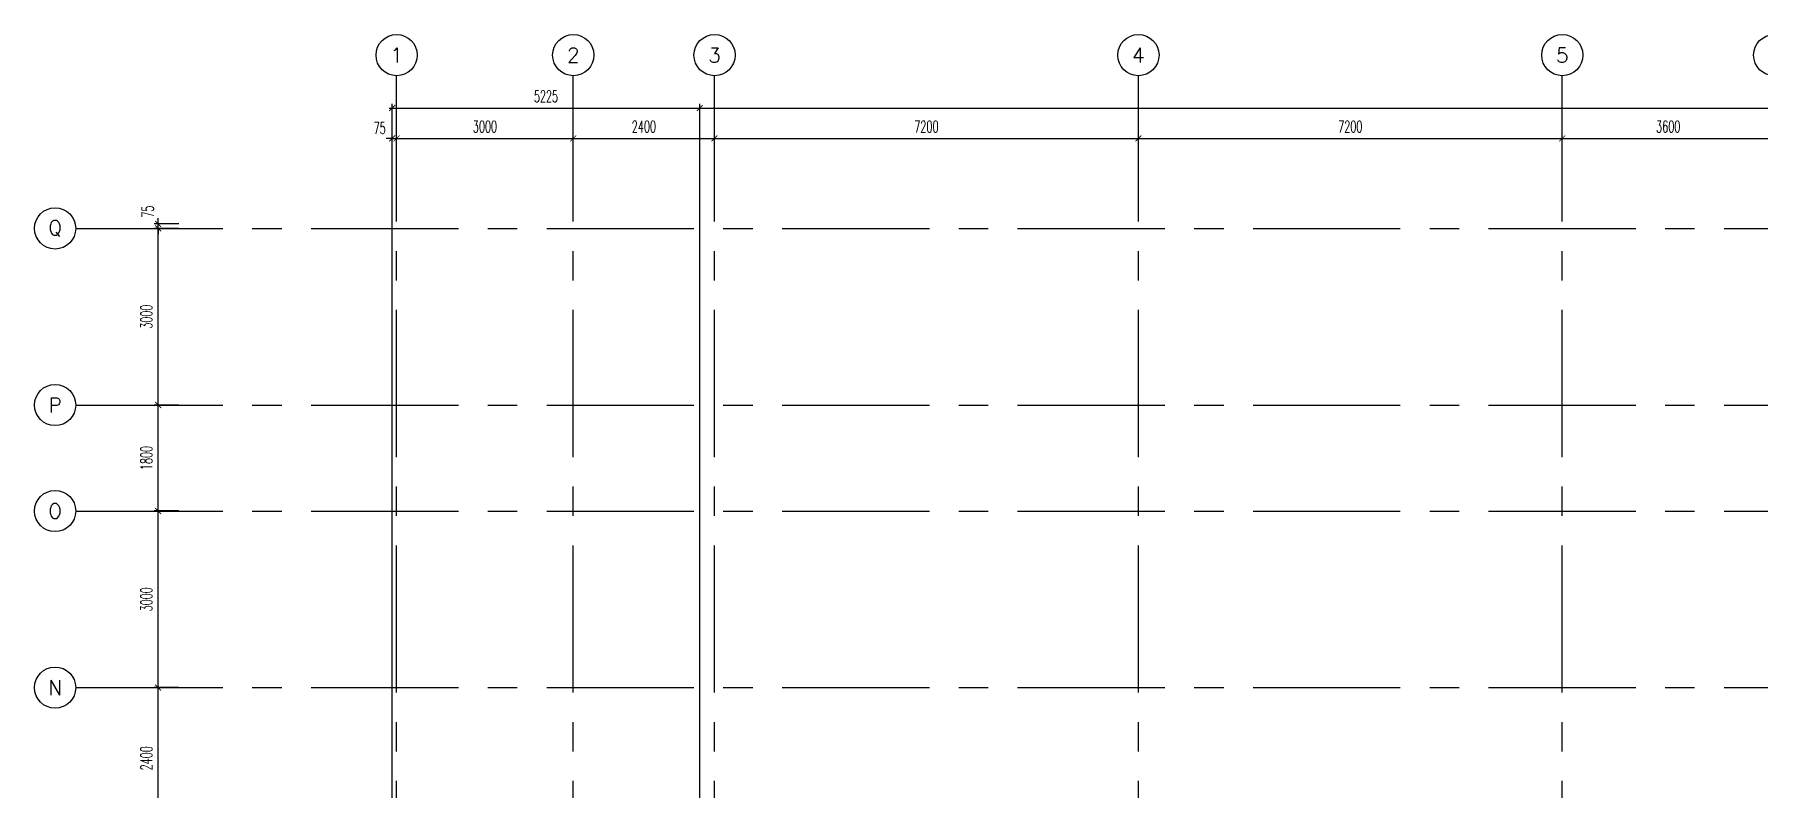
# Model space of a CAD drawing. Extents: x -1.4 to 90.6, y -12.3 to 78.9.
# Drawn here: x -1.4 to 27.9, y 66.13 to 78.95 of the extents above; entities that cross this region are included whole.
import ezdxf
from ezdxf.enums import TextEntityAlignment as Align

# ---------------------------------------------------------------- set-up
doc = ezdxf.new("R2010")
doc.units = 0
doc.header["$MEASUREMENT"] = 0
doc.header["$PDMODE"] = 3
doc.header["$PDSIZE"] = 0.1
doc.linetypes.add('CENTERX2', pattern=[4, 2.5, -0.5, 0.5, -0.5])
doc.layers.get('0').update_dxf_attribs({"color": 11, "linetype": 'CONTINUOUS'})
doc.layers.get('DEFPOINTS').update_dxf_attribs({"color": 11, "linetype": 'CONTINUOUS'})
for name, color, linetype in [('AX', 11, 'CONTINUOUS'), ('AX-CR', 11, 'CONTINUOUS'), ('AX-DIM', 11, 'CONTINUOUS'), ('AX-TXT', 11, 'CONTINUOUS'), ('AXES', 11, 'CENTERX2')]:
    doc.layers.add(name, color=color, linetype=linetype)
doc.styles.add('ROMANS', font='ROMANS.shx', dxfattribs={"width": 0.6})
doc.dimstyles.new('STANDARD in', dxfattribs={"dimtxt": 0.2, "dimasz": 0.1, "dimexe": 0.07, "dimexo": 0.05, "dimgap": 0.1, "dimtad": 1, "dimdec": 0, "dimlfac": 1000, "dimzin": 0, "dimdsep": 46, "dimtxsty": 'ROMANS', "dimblk": 'ARCHTICK', "dimcen": 0.05, "dimdle": 0.05, "dimclrd": 7, "dimclre": 7, "dimclrt": 2, "dimadec": 0, "dimazin": 0, "dimtfac": 1, "dimtdec": 0, "dimtmove": 2, "dimatfit": 3, "dimldrblk": 'ARCHTICK', "dimfxl": 0, "dimtolj": 1, "dimtzin": 0, "dimarcsym": 0})

# ---------------------------------------------------------------- blocks, each defined once
blk = doc.blocks.new('_ARCHTICK')
at = {"color": 0, "linetype": 'ByBlock', "const_width": 0.15}
blk.add_lwpolyline([(-0.5, -0.5), (0.5, 0.5)], dxfattribs=at)
blk = doc.blocks.new('*D141')
at = {"layer": 'AX-DIM', "color": 7, "lineweight": -2}
for p, q in [((9.851, 77.7), (85.267, 77.7)), ((9.901, 65.571), (9.901, 77.77)), ((85.217, 76.329), (85.217, 77.77))]:
    blk.add_line(p, q, dxfattribs=at)
at = {"layer": 'DEFPOINTS', "color": 0}
for p in [(85.217, 77.7), (85.217, 76.279), (9.901, 65.521)]:
    blk.add_point(p, dxfattribs=at)
at = {"layer": 'AX-DIM', "color": 7, "lineweight": -2, "xscale": 0.1, "yscale": 0.1, "zscale": 0.1, "rotation": 180}
blk.add_blockref('_ARCHTICK', (9.901, 77.7), dxfattribs=at)
at = {"layer": 'AX-DIM', "color": 7, "lineweight": -2, "xscale": 0.1, "yscale": 0.1, "zscale": 0.1}
blk.add_blockref('_ARCHTICK', (85.217, 77.7), dxfattribs=at)
at = {"layer": 'AX-DIM', "color": 2, "insert": (47.559, 77.9), "char_height": 0.2, "attachment_point": 5, "style": 'ROMANS'}
blk.add_mtext('\\A1;75316', dxfattribs=at)
blk = doc.blocks.new('*D203')
at = {"layer": 'AX-DIM', "color": 7, "linetype": 'ByBlock', "lineweight": -2}
for p, q in [((17.301, 77.185), (24.601, 77.185)), ((17.351, 76.835), (17.351, 77.255)), ((24.551, 76.835), (24.551, 77.255))]:
    blk.add_line(p, q, dxfattribs=at)
at = {"layer": 'DEFPOINTS', "color": 0, "linetype": 'ByBlock'}
for p in [(24.551, 77.185), (17.351, 76.785), (24.551, 76.785)]:
    blk.add_point(p, dxfattribs=at)
at = {"layer": 'AX-DIM', "color": 7, "linetype": 'ByBlock', "lineweight": -2, "xscale": 0.1, "yscale": 0.1, "zscale": 0.1, "rotation": 180}
blk.add_blockref('_ARCHTICK', (17.351, 77.185), dxfattribs=at)
at = {"layer": 'AX-DIM', "color": 7, "linetype": 'ByBlock', "lineweight": -2, "xscale": 0.1, "yscale": 0.1, "zscale": 0.1}
blk.add_blockref('_ARCHTICK', (24.551, 77.185), dxfattribs=at)
at = {"layer": 'AX-DIM', "color": 2, "linetype": 'ByBlock', "insert": (20.951, 77.385), "char_height": 0.2, "attachment_point": 5, "style": 'ROMANS'}
blk.add_mtext('\\A1;7200', dxfattribs=at)
blk = doc.blocks.new('*D163')
at = {"layer": 'AX-DIM', "color": 7, "lineweight": -2}
for p, q in [((4.626, 77.7), (9.951, 77.7)), ((4.676, 62.226), (4.676, 77.77)), ((9.901, 65.571), (9.901, 77.77))]:
    blk.add_line(p, q, dxfattribs=at)
at = {"layer": 'DEFPOINTS', "color": 0}
for p in [(9.901, 77.7), (9.901, 65.521), (4.676, 62.176)]:
    blk.add_point(p, dxfattribs=at)
at = {"layer": 'AX-DIM', "color": 7, "lineweight": -2, "xscale": 0.1, "yscale": 0.1, "zscale": 0.1, "rotation": 180}
blk.add_blockref('_ARCHTICK', (4.676, 77.7), dxfattribs=at)
at = {"layer": 'AX-DIM', "color": 7, "lineweight": -2, "xscale": 0.1, "yscale": 0.1, "zscale": 0.1}
blk.add_blockref('_ARCHTICK', (9.901, 77.7), dxfattribs=at)
at = {"layer": 'AX-DIM', "color": 2, "insert": (7.289, 77.9), "char_height": 0.2, "attachment_point": 5, "style": 'ROMANS'}
blk.add_mtext('\\A1;5225', dxfattribs=at)
blk = doc.blocks.new('*D144')
at = {"layer": 'AX-DIM', "color": 7, "linetype": 'ByBlock', "lineweight": -2}
for p, q in [((1.05, 67.857), (0.63, 67.857)), ((0.7, 65.407), (0.7, 67.907)), ((1.05, 65.457), (0.63, 65.457))]:
    blk.add_line(p, q, dxfattribs=at)
at = {"layer": 'DEFPOINTS', "color": 0, "linetype": 'ByBlock'}
for p in [(0.7, 67.857), (1.1, 67.857), (1.1, 65.457)]:
    blk.add_point(p, dxfattribs=at)
at = {"layer": 'AX-DIM', "color": 7, "linetype": 'ByBlock', "lineweight": -2, "xscale": 0.1, "yscale": 0.1, "zscale": 0.1}
for p, rotation in [((0.7, 67.857), 90), ((0.7, 65.457), 270)]:
    blk.add_blockref('_ARCHTICK', p, dxfattribs=dict(at, rotation=rotation))
at = {"layer": 'AX-DIM', "color": 2, "linetype": 'ByBlock', "insert": (0.5, 66.657), "char_height": 0.2, "attachment_point": 5, "rotation": 90, "style": 'ROMANS'}
blk.add_mtext('\\A1;2400', dxfattribs=at)
blk = doc.blocks.new('*D198')
at = {"layer": 'AX-DIM', "color": 7, "linetype": 'ByBlock', "lineweight": -2}
for p, q in [((4.701, 77.185), (7.801, 77.185)), ((4.751, 76.835), (4.751, 77.255)), ((7.751, 76.835), (7.751, 77.255))]:
    blk.add_line(p, q, dxfattribs=at)
at = {"layer": 'DEFPOINTS', "color": 0, "linetype": 'ByBlock'}
for p in [(7.751, 77.185), (4.751, 76.785), (7.751, 76.785)]:
    blk.add_point(p, dxfattribs=at)
at = {"layer": 'AX-DIM', "color": 7, "linetype": 'ByBlock', "lineweight": -2, "xscale": 0.1, "yscale": 0.1, "zscale": 0.1, "rotation": 180}
blk.add_blockref('_ARCHTICK', (4.751, 77.185), dxfattribs=at)
at = {"layer": 'AX-DIM', "color": 7, "linetype": 'ByBlock', "lineweight": -2, "xscale": 0.1, "yscale": 0.1, "zscale": 0.1}
blk.add_blockref('_ARCHTICK', (7.751, 77.185), dxfattribs=at)
at = {"layer": 'AX-DIM', "color": 2, "linetype": 'ByBlock', "insert": (6.251, 77.385), "char_height": 0.2, "attachment_point": 5, "style": 'ROMANS'}
blk.add_mtext('\\A1;3000', dxfattribs=at)
blk = doc.blocks.new('*D142')
at = {"layer": 'AX-DIM', "color": 7, "linetype": 'ByBlock', "lineweight": -2}
for p, q in [((1.05, 75.657), (0.63, 75.657)), ((0.7, 72.607), (0.7, 75.707)), ((1.05, 72.657), (0.63, 72.657))]:
    blk.add_line(p, q, dxfattribs=at)
at = {"layer": 'DEFPOINTS', "color": 0, "linetype": 'ByBlock'}
for p in [(0.7, 75.657), (1.1, 75.657), (1.1, 72.657)]:
    blk.add_point(p, dxfattribs=at)
at = {"layer": 'AX-DIM', "color": 7, "linetype": 'ByBlock', "lineweight": -2, "xscale": 0.1, "yscale": 0.1, "zscale": 0.1}
for p, rotation in [((0.7, 75.657), 90), ((0.7, 72.657), 270)]:
    blk.add_blockref('_ARCHTICK', p, dxfattribs=dict(at, rotation=rotation))
at = {"layer": 'AX-DIM', "color": 2, "linetype": 'ByBlock', "insert": (0.5, 74.157), "char_height": 0.2, "attachment_point": 5, "rotation": 90, "style": 'ROMANS'}
blk.add_mtext('\\A1;3000', dxfattribs=at)
blk = doc.blocks.new('AXL')
at = {"layer": 'AX-CR'}
blk.add_circle((-350, 0), 350, dxfattribs=at)
at = {"layer": 'AX-TXT', "style": 'ROMANS'}
blk.add_attdef('AX', text='', height=250, dxfattribs=at).set_placement((-350, 0), align=Align.MIDDLE)
blk = doc.blocks.new('*D143')
at = {"layer": 'AX-DIM', "color": 7, "linetype": 'ByBlock', "lineweight": -2}
for p, q in [((1.05, 75.732), (0.63, 75.732)), ((1.05, 75.657), (0.63, 75.657)), ((0.7, 75.732), (0.7, 75.832)), ((0.7, 75.657), (0.7, 75.732)), ((0.7, 75.657), (0.7, 75.557))]:
    blk.add_line(p, q, dxfattribs=at)
at = {"layer": 'DEFPOINTS', "color": 0, "linetype": 'ByBlock'}
for p in [(0.7, 75.732), (1.1, 75.732), (1.1, 75.657)]:
    blk.add_point(p, dxfattribs=at)
at = {"layer": 'AX-DIM', "color": 7, "linetype": 'ByBlock', "lineweight": -2, "xscale": 0.1, "yscale": 0.1, "zscale": 0.1}
for p, rotation in [((0.7, 75.732), 270), ((0.7, 75.657), 90)]:
    blk.add_blockref('_ARCHTICK', p, dxfattribs=dict(at, rotation=rotation))
at = {"layer": 'AX-DIM', "color": 2, "linetype": 'ByBlock', "insert": (0.525, 75.94), "char_height": 0.2, "attachment_point": 5, "rotation": 90, "style": 'ROMANS'}
blk.add_mtext('\\A1;75', dxfattribs=at)
blk = doc.blocks.new('*D197')
at = {"layer": 'AX-DIM', "color": 7, "linetype": 'ByBlock', "lineweight": -2}
for p, q in [((4.676, 77.185), (4.576, 77.185)), ((4.676, 76.835), (4.676, 77.255)), ((4.676, 77.185), (4.751, 77.185)), ((4.751, 76.835), (4.751, 77.255)), ((4.751, 77.185), (4.851, 77.185))]:
    blk.add_line(p, q, dxfattribs=at)
at = {"layer": 'DEFPOINTS', "color": 0, "linetype": 'ByBlock'}
for p in [(4.751, 77.185), (4.676, 76.785), (4.751, 76.785)]:
    blk.add_point(p, dxfattribs=at)
at = {"layer": 'AX-DIM', "color": 7, "linetype": 'ByBlock', "lineweight": -2, "xscale": 0.1, "yscale": 0.1, "zscale": 0.1}
blk.add_blockref('_ARCHTICK', (4.676, 77.185), dxfattribs=at)
at = {"layer": 'AX-DIM', "color": 7, "linetype": 'ByBlock', "lineweight": -2, "xscale": 0.1, "yscale": 0.1, "zscale": 0.1, "rotation": 180}
blk.add_blockref('_ARCHTICK', (4.751, 77.185), dxfattribs=at)
at = {"layer": 'AX-DIM', "color": 2, "linetype": 'ByBlock', "insert": (4.464, 77.36), "char_height": 0.2, "attachment_point": 5, "style": 'ROMANS'}
blk.add_mtext('\\A1;75', dxfattribs=at)
blk = doc.blocks.new('AXU')
at = {"layer": 'AX-CR'}
blk.add_circle((0, 350), 350, dxfattribs=at)
at = {"layer": 'AX-TXT', "style": 'ROMANS'}
blk.add_attdef('AX', text='', height=250, dxfattribs=at).set_placement((0, 350), align=Align.MIDDLE)
blk = doc.blocks.new('*D196')
at = {"layer": 'AX-DIM', "color": 7, "linetype": 'ByBlock', "lineweight": -2}
for p, q in [((10.101, 77.185), (17.401, 77.185)), ((10.151, 76.835), (10.151, 77.255)), ((17.351, 76.835), (17.351, 77.255))]:
    blk.add_line(p, q, dxfattribs=at)
at = {"layer": 'DEFPOINTS', "color": 0, "linetype": 'ByBlock'}
for p in [(17.351, 77.185), (10.151, 76.785), (17.351, 76.785)]:
    blk.add_point(p, dxfattribs=at)
at = {"layer": 'AX-DIM', "color": 7, "linetype": 'ByBlock', "lineweight": -2, "xscale": 0.1, "yscale": 0.1, "zscale": 0.1, "rotation": 180}
blk.add_blockref('_ARCHTICK', (10.151, 77.185), dxfattribs=at)
at = {"layer": 'AX-DIM', "color": 7, "linetype": 'ByBlock', "lineweight": -2, "xscale": 0.1, "yscale": 0.1, "zscale": 0.1}
blk.add_blockref('_ARCHTICK', (17.351, 77.185), dxfattribs=at)
at = {"layer": 'AX-DIM', "color": 2, "linetype": 'ByBlock', "insert": (13.751, 77.385), "char_height": 0.2, "attachment_point": 5, "style": 'ROMANS'}
blk.add_mtext('\\A1;7200', dxfattribs=at)
blk = doc.blocks.new('*D195')
at = {"layer": 'AX-DIM', "color": 7, "linetype": 'ByBlock', "lineweight": -2}
for p, q in [((7.701, 77.185), (10.201, 77.185)), ((7.751, 76.835), (7.751, 77.255)), ((10.151, 76.835), (10.151, 77.255))]:
    blk.add_line(p, q, dxfattribs=at)
at = {"layer": 'DEFPOINTS', "color": 0, "linetype": 'ByBlock'}
for p in [(10.151, 77.185), (7.751, 76.785), (10.151, 76.785)]:
    blk.add_point(p, dxfattribs=at)
at = {"layer": 'AX-DIM', "color": 7, "linetype": 'ByBlock', "lineweight": -2, "xscale": 0.1, "yscale": 0.1, "zscale": 0.1, "rotation": 180}
blk.add_blockref('_ARCHTICK', (7.751, 77.185), dxfattribs=at)
at = {"layer": 'AX-DIM', "color": 7, "linetype": 'ByBlock', "lineweight": -2, "xscale": 0.1, "yscale": 0.1, "zscale": 0.1}
blk.add_blockref('_ARCHTICK', (10.151, 77.185), dxfattribs=at)
at = {"layer": 'AX-DIM', "color": 2, "linetype": 'ByBlock', "insert": (8.951, 77.385), "char_height": 0.2, "attachment_point": 5, "style": 'ROMANS'}
blk.add_mtext('\\A1;2400', dxfattribs=at)
blk = doc.blocks.new('*D193')
at = {"layer": 'AX-DIM', "color": 7, "linetype": 'ByBlock', "lineweight": -2}
for p, q in [((24.501, 77.185), (28.201, 77.185)), ((24.551, 76.835), (24.551, 77.255)), ((28.151, 76.835), (28.151, 77.255))]:
    blk.add_line(p, q, dxfattribs=at)
at = {"layer": 'DEFPOINTS', "color": 0, "linetype": 'ByBlock'}
for p in [(28.151, 77.185), (24.551, 76.785), (28.151, 76.785)]:
    blk.add_point(p, dxfattribs=at)
at = {"layer": 'AX-DIM', "color": 7, "linetype": 'ByBlock', "lineweight": -2, "xscale": 0.1, "yscale": 0.1, "zscale": 0.1, "rotation": 180}
blk.add_blockref('_ARCHTICK', (24.551, 77.185), dxfattribs=at)
at = {"layer": 'AX-DIM', "color": 7, "linetype": 'ByBlock', "lineweight": -2, "xscale": 0.1, "yscale": 0.1, "zscale": 0.1}
blk.add_blockref('_ARCHTICK', (28.151, 77.185), dxfattribs=at)
at = {"layer": 'AX-DIM', "color": 2, "linetype": 'ByBlock', "insert": (26.351, 77.385), "char_height": 0.2, "attachment_point": 5, "style": 'ROMANS'}
blk.add_mtext('\\A1;3600', dxfattribs=at)
blk = doc.blocks.new('*D145')
at = {"layer": 'AX-DIM', "color": 7, "linetype": 'ByBlock', "lineweight": -2}
for p, q in [((1.05, 70.857), (0.63, 70.857)), ((0.7, 67.807), (0.7, 70.907)), ((1.05, 67.857), (0.63, 67.857))]:
    blk.add_line(p, q, dxfattribs=at)
at = {"layer": 'DEFPOINTS', "color": 0, "linetype": 'ByBlock'}
for p in [(0.7, 70.857), (1.1, 70.857), (1.1, 67.857)]:
    blk.add_point(p, dxfattribs=at)
at = {"layer": 'AX-DIM', "color": 7, "linetype": 'ByBlock', "lineweight": -2, "xscale": 0.1, "yscale": 0.1, "zscale": 0.1}
for p, rotation in [((0.7, 70.857), 90), ((0.7, 67.857), 270)]:
    blk.add_blockref('_ARCHTICK', p, dxfattribs=dict(at, rotation=rotation))
at = {"layer": 'AX-DIM', "color": 2, "linetype": 'ByBlock', "insert": (0.5, 69.357), "char_height": 0.2, "attachment_point": 5, "rotation": 90, "style": 'ROMANS'}
blk.add_mtext('\\A1;3000', dxfattribs=at)
blk = doc.blocks.new('*D146')
at = {"layer": 'AX-DIM', "color": 7, "linetype": 'ByBlock', "lineweight": -2}
for p, q in [((0.7, 70.807), (0.7, 72.707)), ((1.05, 72.657), (0.63, 72.657)), ((1.05, 70.857), (0.63, 70.857))]:
    blk.add_line(p, q, dxfattribs=at)
at = {"layer": 'DEFPOINTS', "color": 0, "linetype": 'ByBlock'}
for p in [(0.7, 72.657), (1.1, 72.657), (1.1, 70.857)]:
    blk.add_point(p, dxfattribs=at)
at = {"layer": 'AX-DIM', "color": 7, "linetype": 'ByBlock', "lineweight": -2, "xscale": 0.1, "yscale": 0.1, "zscale": 0.1}
for p, rotation in [((0.7, 72.657), 90), ((0.7, 70.857), 270)]:
    blk.add_blockref('_ARCHTICK', p, dxfattribs=dict(at, rotation=rotation))
at = {"layer": 'AX-DIM', "color": 2, "linetype": 'ByBlock', "insert": (0.5, 71.757), "char_height": 0.2, "attachment_point": 5, "rotation": 90, "style": 'ROMANS'}
blk.add_mtext('\\A1;1800', dxfattribs=at)

msp = doc.modelspace()

# ---------------------------------------------------------------- linework, layer by layer
at = {"layer": 'AXES'}
for p, q in [((4.7514, -0.2278), (4.7514, 78.2497)), ((7.7514, -0.2278), (7.7514, 78.2497)), ((10.1514, -0.2278), (10.1514, 78.2497)), ((17.3514, -0.2278), (17.3514, 78.2497)), ((24.5514, -0.2278), (24.5514, 78.2497)), ((-0.7, 75.6565), (68.3914, 75.6565)), ((-0.7, 72.6565), (89.9111, 72.6565)), ((-0.7, 70.8565), (68.3914, 70.8565)), ((-0.7, 67.8565), (68.3914, 67.8565))]:
    msp.add_line(p, q, dxfattribs=at)

# ---------------------------------------------------------------- block references
at = {"layer": 'AX', "xscale": 0.001000000047497451, "yscale": 0.0009999999892897904, "zscale": 0.001}
for name, p, values in [('AXU', (4.7514, 78.2497), {'AX': '1'}), ('AXU', (7.7514, 78.2497), {'AX': '2'}), ('AXU', (10.1514, 78.2497), {'AX': '3'}), ('AXU', (17.3514, 78.2497), {'AX': '4'}), ('AXU', (24.5514, 78.2497), {'AX': '5'}), ('AXU', (28.1514, 78.2497), {'AX': '6'}), ('AXL', (-0.7, 75.6565), {'AX': 'Q'}), ('AXL', (-0.7, 72.6565), {'AX': 'P'}), ('AXL', (-0.7, 70.8565), {'AX': 'O'}), ('AXL', (-0.7, 67.8565), {'AX': 'N'})]:
    msp.add_blockref(name, p, dxfattribs=at).add_auto_attribs(values)

# ---------------------------------------------------------------- dimensions: what is measured, and where the dimension line sits
at = {"layer": 'AX-DIM'}
for base, p1, p2, picture, middle in [((9.9014, 77.6995), (4.6764, 62.1763), (9.9014, 65.5211), '*D163', (7.2889, 77.8995)), ((85.2175, 77.6995), (9.9014, 65.5211), (85.2175, 76.2795), '*D141', (47.5594, 77.8995))]:
    dim = msp.add_linear_dim(base=base, p1=p1, p2=p2, dimstyle='STANDARD in', dxfattribs=at)
    dim.commit()
    dim.dimension.update_dxf_attribs({"geometry": picture, "text_midpoint": middle})
at = {"layer": 'AX-DIM', "color": 1, "linetype": 'ByBlock'}
dim = msp.add_linear_dim(base=(4.7514, 77.1849), p1=(4.6764, 76.7849), p2=(4.7514, 76.7849), dimstyle='STANDARD in', dxfattribs=at)
dim.commit()
dim.dimension.update_dxf_attribs({"geometry": '*D197', "text_midpoint": (4.4644, 77.3599), "dimtype": 160})
for base, p1, p2, picture, middle in [((7.7514, 77.1849), (4.7514, 76.7849), (7.7514, 76.7849), '*D198', (6.2514, 77.3849)), ((10.1514, 77.1849), (7.7514, 76.7849), (10.1514, 76.7849), '*D195', (8.9514, 77.3849)), ((17.3514, 77.1849), (10.1514, 76.7849), (17.3514, 76.7849), '*D196', (13.7514, 77.3849)), ((24.5514, 77.1849), (17.3514, 76.7849), (24.5514, 76.7849), '*D203', (20.9514, 77.3849)), ((28.1514, 77.1849), (24.5514, 76.7849), (28.1514, 76.7849), '*D193', (26.3514, 77.3849))]:
    dim = msp.add_linear_dim(base=base, p1=p1, p2=p2, dimstyle='STANDARD in', dxfattribs=at)
    dim.commit()
    dim.dimension.update_dxf_attribs({"geometry": picture, "text_midpoint": middle})
at = {"layer": 'AX-DIM', "linetype": 'ByBlock'}
dim = msp.add_linear_dim(base=(0.7, 75.7315), p1=(1.1, 75.6565), p2=(1.1, 75.7315), angle=90, dimstyle='STANDARD in', dxfattribs=at)
dim.commit()
dim.dimension.update_dxf_attribs({"geometry": '*D143', "text_midpoint": (0.525, 75.9403), "dimtype": 160})
for base, p1, p2, picture, middle in [((0.7, 75.6565), (1.1, 72.6565), (1.1, 75.6565), '*D142', (0.5, 74.1565)), ((0.7, 72.6565), (1.1, 70.8565), (1.1, 72.6565), '*D146', (0.5, 71.7565)), ((0.7, 70.8565), (1.1, 67.8565), (1.1, 70.8565), '*D145', (0.5, 69.3565)), ((0.7, 67.8565), (1.1, 65.4565), (1.1, 67.8565), '*D144', (0.5, 66.6565))]:
    dim = msp.add_linear_dim(base=base, p1=p1, p2=p2, angle=90, dimstyle='STANDARD in', dxfattribs=at)
    dim.commit()
    dim.dimension.update_dxf_attribs({"geometry": picture, "text_midpoint": middle})

doc.saveas('drawing.dxf')
